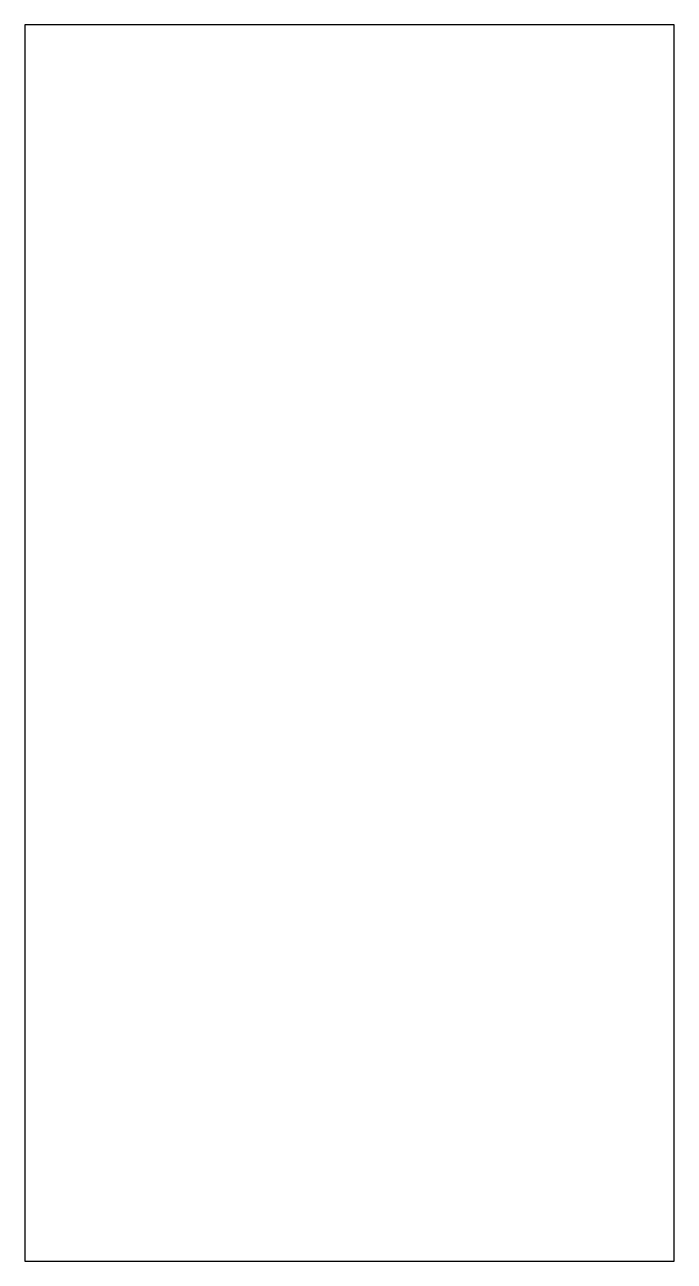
# Model space of a CAD drawing. Header units: millimetres. Extents: x -225 to 225, y -428 to 428.
import ezdxf

# ---------------------------------------------------------------- set-up
doc = ezdxf.new("R2010")
doc.units = ezdxf.units.MM

msp = doc.modelspace()

# ---------------------------------------------------------------- linework, layer by layer
at = {"color": 7, "linetype": 'Continuous', "lineweight": 25}
for p, q in [((225, 428), (-225, 428)), ((-225, 428), (-225, -428)), ((225, -428), (225, 428)), ((-225, -428), (225, -428))]:
    msp.add_line(p, q, dxfattribs=at)

doc.saveas('drawing.dxf')
